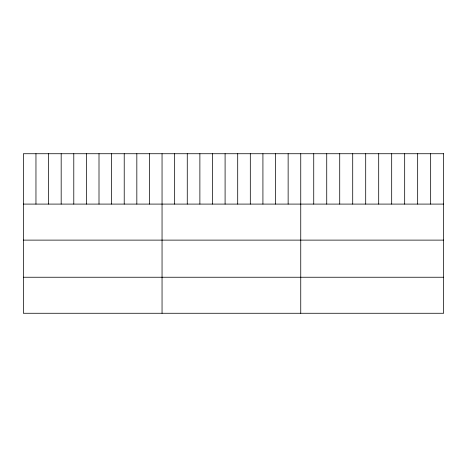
<?xml version="1.0" encoding="UTF-8"?>
<svg xmlns="http://www.w3.org/2000/svg" width="467" height="467" viewBox="0 0 467 467"><rect width="100%" height="100%" fill="white"/><g stroke="black" fill="none" stroke-linecap="round" stroke-linejoin="round"><path stroke-width="0.7" d="M23.35 204.091L443.65 204.091M23.35 240.12L443.65 240.12M23.35 277.24L443.65 277.24M430.662 153.731L430.662 204.091M417.667 153.731L417.667 204.091M404.679 153.731L404.679 204.091M391.685 153.731L391.685 204.091M378.696 153.731L378.696 204.091M365.702 153.731L365.702 204.091M352.713 153.731L352.713 204.091M339.719 153.731L339.719 204.091M326.731 153.731L326.731 204.091M313.736 153.731L313.736 204.091M300.748 153.731L300.748 313.269M288.139 153.731L288.139 204.091M275.53 153.731L275.53 204.091M262.921 153.731L262.921 204.091M250.312 153.731L250.312 204.091M237.703 153.731L237.703 204.091M225.094 153.731L225.094 204.091M212.485 153.731L212.485 204.091M199.876 153.731L199.876 204.091M187.267 153.731L187.267 204.091M174.658 153.731L174.658 204.091M162.049 153.731L162.049 313.269M149.44 153.731L149.44 204.091M136.831 153.731L136.831 204.091M124.222 153.731L124.222 204.091M111.613 153.731L111.613 204.091M99.004 153.731L99.004 204.091M86.395 153.731L86.395 204.091M73.786 153.731L73.786 204.091M61.177 153.731L61.177 204.091M48.568 153.731L48.568 204.091M35.959 153.731L35.959 204.091M443.65 153.731L23.35 153.731L23.35 313.269L443.65 313.269L443.65 153.731"/></g></svg>
